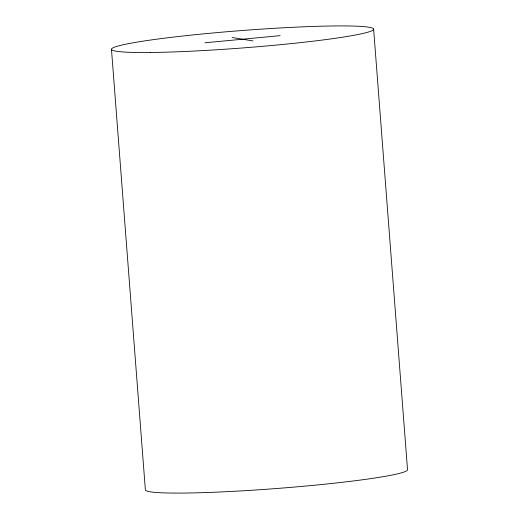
<?xml version="1.0" encoding="UTF-8"?>
<svg xmlns="http://www.w3.org/2000/svg" width="519" height="519" viewBox="0 0 519 519"><rect width="100%" height="100%" fill="white"/><g stroke="black" fill="none" stroke-linecap="round" stroke-linejoin="round"><path stroke-width="0.78" d="M204.94 42.798L280.156 35.642M232.129 37.511L252.974 40.93M373.628 29.103L407.525 469.663A131.469 8.713 -4.4 0 1 277.574 488.431A131.469 8.713 -4.4 0 1 145.372 489.897L111.475 49.337M150.659 52.49A131.469 8.713 -4.4 0 0 369.45 31.691A131.469 8.713 -4.4 0 0 207.535 33.482A131.469 8.713 -4.4 0 0 150.659 52.49"/></g></svg>
